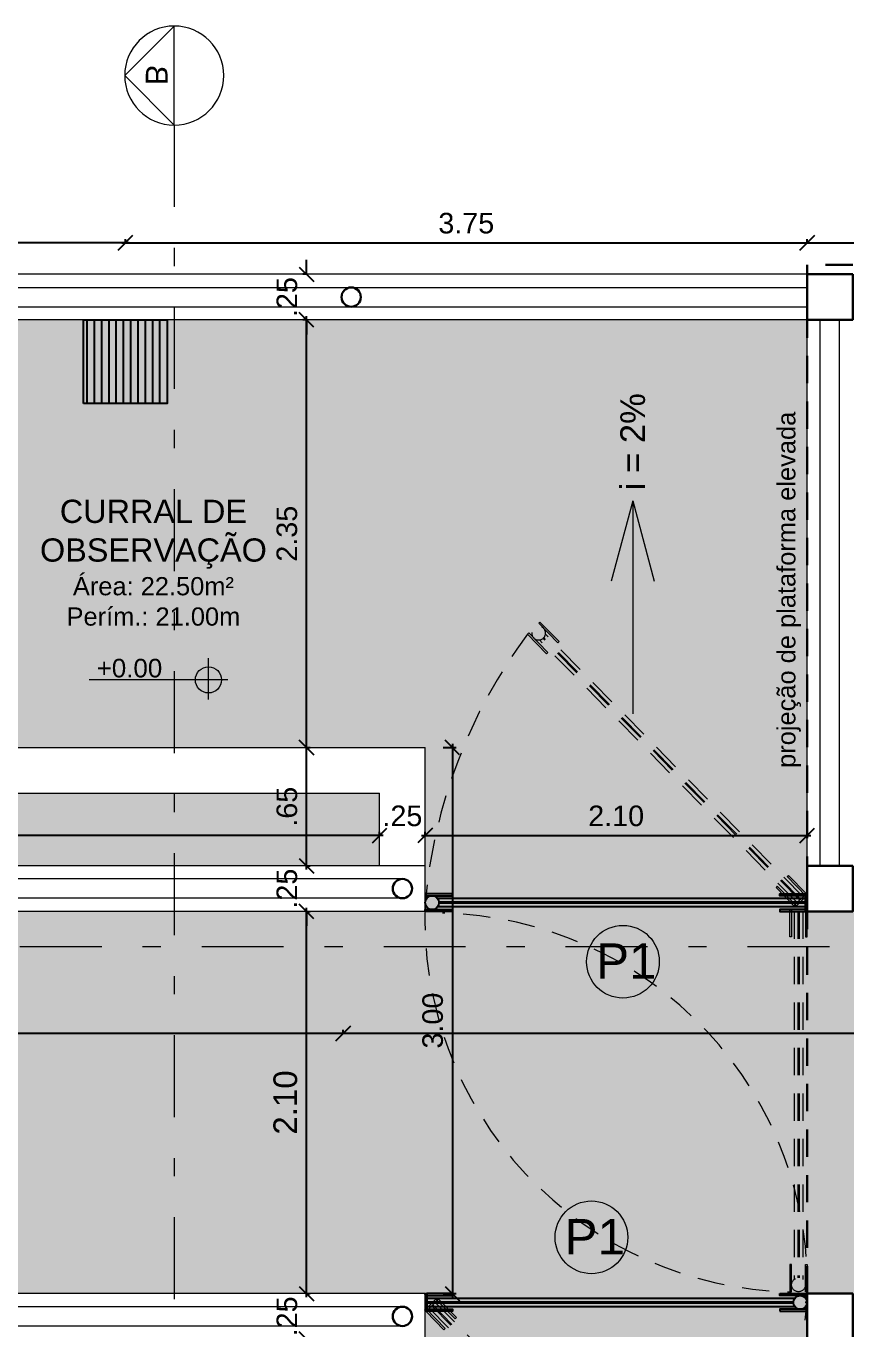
# Model space of a CAD drawing. Header units: millimetres. Extents: x 208240.8 to 208296.7, y 9278566.6 to 9278583.
# Drawn here: x 208257.75 to 208262.26, y 9278575.87 to 9278583.02 of the extents above; entities that cross this region are included whole.
import ezdxf
from ezdxf.enums import TextEntityAlignment as Align

# ---------------------------------------------------------------- set-up
doc = ezdxf.new("R2010")
doc.units = ezdxf.units.MM
doc.header["$LTSCALE"] = 0.3
doc.header["$MEASUREMENT"] = 0
for name, pattern in [('CONTINUO', [0]), ('DASHDOT', [1, 0.5, -0.25, 0, -0.25]), ('Dashed', [0.75, 0.5, -0.25]), ('HIDDEN', [0.375, 0.25, -0.125])]:
    doc.linetypes.add(name, pattern=pattern)
for name, color, linetype, lineweight in [('A -CORTE', 252, 'DASHDOT', 13), ('A-COTAS', 12, 'Continuous', 9), ('A-HACHU', 9, 'Continuous', 0), ('A-PAREDE', 5, 'Continuous', 30), ('A-PROJEÇÃO', 251, 'Dashed', 13), ('A-VISTA01', 1, 'Continuous', 20), ('A-VISTA03', 3, 'Continuous', 9), ('A-VISTA04', 4, 'Continuous', 9)]:
    doc.layers.add(name, color=color, linetype=linetype, lineweight=lineweight)
for name, color, linetype, lineweight, true_color in [('A-CONSTRUIR', 7, 'Continuous', 30, 0xc70000), ('A-CONSTRUIR -', 7, 'Continuous', 9, 0xc70000), ('A-TEXTO1', 7, 'Continuous', 13, 0x000000)]:
    doc.layers.add(name, color=color, linetype=linetype, lineweight=lineweight, true_color=true_color)
for name, color, linetype in [('A-Hachuras', 8, 'Continuous'), ('A-PISO', 251, 'Continuous'), ('A_PROJEÇÃO', 7, 'Dashed'), ('T - ESQUADRIA 03', 3, 'Continuous')]:
    doc.layers.add(name, color=color, linetype=linetype)
doc.layers.add('PH-GRELHA_INT', color=7, linetype='Continuous', true_color=0x1f2df4)
doc.styles.add('A2 Arquitetos', font='arial.ttf')
doc.styles.add('ESC-01-80', font='arial.ttf', dxfattribs={"height": 0.002})
doc.styles.add('R120_1-100', font='arial.ttf', dxfattribs={"height": 0.3})
doc.styles.add('R60_1-75', font='arial.ttf')
doc.dimstyles.new('1-75', dxfattribs={"dimtxt": 0.113, "dimasz": 0.08, "dimexe": 0.02, "dimexo": 0.1, "dimgap": 0.05, "dimtad": 1, "dimzin": 4, "dimdsep": 46, "dimtxsty": 'R60_1-75', "dimblk1": 'OBLIQUE', "dimblk2": 'OBLIQUE', "dimsah": 1, "dimcen": 0.09, "dimdle": 0.02, "dimclrd": 7, "dimclre": 7, "dimclrt": 12, "dimadec": 0, "dimazin": 0, "dimtfac": 1, "dimtix": 1, "dimtofl": 0, "dimtmove": 2, "dimatfit": 0, "dimldrblk": 'OBLIQUE', "dimfxl": 0.1, "dimfxlon": 1, "dimtolj": 1, "dimtzin": 0, "dimarcsym": 0})

# ---------------------------------------------------------------- blocks, each defined once
blk = doc.blocks.new('Porteira_Curral_2')
at = {"layer": 'A-VISTA03', "color": 0, "linetype": 'ByBlock', "lineweight": -2}
for p, q in [((207872.5739, 9278507.6565), (207874.5957, 9278507.6565)), ((207872.5739, 9278507.6365), (207874.588, 9278507.6365)), ((207872.5739, 9278507.6303), (207874.588, 9278507.6303)), ((207872.5739, 9278507.6103), (207874.5957, 9278507.6103))]:
    blk.add_line(p, q, dxfattribs=at)
for points in [[(207872.5639, 9278507.6714), (207872.7139, 9278507.6714), (207872.7139, 9278507.6814), (207872.5739, 9278507.6814)], [(207872.5739, 9278507.6714), (207872.5739, 9278507.6814)], [(207872.5639, 9278507.6714), (207872.5639, 9278507.5954)], [(207872.5739, 9278507.6714), (207872.5739, 9278507.5954)], [(207872.5639, 9278507.5954), (207872.7139, 9278507.5954), (207872.7139, 9278507.5854), (207872.5739, 9278507.5854)], [(207872.5689, 9278507.5854), (207872.5689, 9278507.5854)], [(207872.5739, 9278507.5954), (207872.5739, 9278507.5854)]]:
    blk.add_lwpolyline(points, dxfattribs=at)
for points in [[(207874.5139, 9278507.6814), (207874.6639, 9278507.6814), (207874.6639, 9278507.6714), (207874.5139, 9278507.6714)], [(207874.5139, 9278507.5854), (207874.6639, 9278507.5854), (207874.6639, 9278507.5954), (207874.5139, 9278507.5954)]]:
    blk.add_lwpolyline(points, close=True, dxfattribs=at)
for centre, radius in [((207872.5689, 9278507.6764), 0.005), ((207874.6259, 9278507.6334), 0.038), ((207872.5689, 9278507.5904), 0.005)]:
    blk.add_circle(centre, radius, dxfattribs=at)
blk = doc.blocks.new('grelha')
at = {"layer": 'PH-GRELHA_INT'}
blk.add_lwpolyline([(208411.8469, 9278578.931), (208411.8469, 9278579.391), (208411.3869, 9278579.391), (208411.3869, 9278578.931)], close=True, dxfattribs=at)
for points in [[(208411.4269, 9278578.931), (208411.4269, 9278579.391)], [(208411.4669, 9278578.931), (208411.4669, 9278579.391)], [(208411.5069, 9278578.931), (208411.5069, 9278579.391)], [(208411.5469, 9278578.931), (208411.5469, 9278579.391)], [(208411.5869, 9278578.931), (208411.5869, 9278579.391)], [(208411.6269, 9278578.931), (208411.6269, 9278579.391)], [(208411.6669, 9278578.931), (208411.6669, 9278579.391)], [(208411.7069, 9278578.931), (208411.7069, 9278579.391)], [(208411.7469, 9278578.931), (208411.7469, 9278579.391)], [(208411.7869, 9278578.931), (208411.7869, 9278579.391)], [(208411.8269, 9278578.931), (208411.8269, 9278579.391)]]:
    blk.add_lwpolyline(points, dxfattribs=at)
blk = doc.blocks.new('Curbov')
at = {"layer": 'A-HACHU', "true_color": 0xc7c8ca}
h = blk.add_hatch(dxfattribs=at)
h.set_pattern_fill('AR-B88', color=9, scale=0.02)
h.set_pattern_definition([(0, (-4e-09, -40.3163), (0, 0.16), []), (90, (-4e-09, -40.3163), (-0.08, 0.16), [0.16, -0.16])])
h.paths.add_polyline_path([(208193.0803, 9278575.8091), (208197.8303, 9278575.8091), (208197.8303, 9278576.0591), (208197.3803, 9278576.0591), (208197.3803, 9278578.1591), (208197.8303, 9278578.1591), (208197.8303, 9278578.4091), (208197.8303, 9278579.0591), (208192.4303, 9278579.0591), (208192.4303, 9278581.4091), (208199.9303, 9278581.4091), (208199.9303, 9278578.4091), (208199.9303, 9278578.1591), (208200.1803, 9278578.1591), (208200.6803, 9278578.1591), (208200.9303, 9278578.1591), (208213.5524, 9278578.1591), (208213.5524, 9278577.3591), (208211.2604, 9278576.0591), (208208.6803, 9278576.0591), (208208.4303, 9278576.0591), (208208.4303, 9278568.3091), (208201.5803, 9278568.3091), (208201.5803, 9278575.8091), (208206.3303, 9278575.8091), (208206.3303, 9278576.0591), (208200.9303, 9278576.0591), (208200.6803, 9278576.0591), (208200.1803, 9278576.0591), (208199.9303, 9278576.0591), (208199.9303, 9278575.8091), (208199.9303, 9278572.1841), (208199.9303, 9278571.9341), (208199.9303, 9278568.3091), (208193.0803, 9278568.3091)])
h.paths.add_polyline_path([(208192.4303, 9278578.1591), (208197.3803, 9278578.1591), (208197.3803, 9278576.0591), (208192.4303, 9278576.0591)], flags=17)
at = {"layer": 'A-Hachuras'}
h = blk.add_hatch(color=131, dxfattribs=at)
h.dxf.hatch_style = 1
h.set_gradient(color1=(184, 255, 255), one_color=1, tint=1, name='CYLINDER')
h.paths.add_polyline_path([(208197.5803, 9278578.8091), (208197.5803, 9278578.4091), (208192.4303, 9278578.4091), (208192.4303, 9278578.8091)])
at = {"layer": 'A-TEXTO1'}
h = blk.add_hatch(color=256, dxfattribs=at)
h.dxf.hatch_style = 1
h.paths.add_polyline_path([(208196.6393, 9278579.3591), (208196.6393, 9278579.431), (208196.5674, 9278579.431, 0.414214)])
h.paths.add_polyline_path([(208196.6393, 9278579.431), (208196.7111, 9278579.431, 0.414214), (208196.6393, 9278579.5028)])
for p, q in [((208199.9194, 9278576.0434), (208199.9303, 9278576.0434)), ((208199.9194, 9278576.0117), (208199.9303, 9278576.0117))]:
    blk.add_line(p, q)
at = {"layer": 'A-PAREDE'}
for points in [[(208200.1803, 9278581.6591), (208199.9303, 9278581.6591), (208199.9303, 9278581.4091), (208200.1803, 9278581.4091)], [(208200.1803, 9278578.4091), (208199.9303, 9278578.4091), (208199.9303, 9278578.1591), (208200.1803, 9278578.1591)], [(208200.1803, 9278576.0591), (208199.9303, 9278576.0591), (208199.9303, 9278575.8091), (208200.1803, 9278575.8091)]]:
    blk.add_lwpolyline(points, close=True, dxfattribs=at)
for centre in [(208197.424, 9278581.5341), (208197.7053, 9278578.2841), (208197.7053, 9278575.9341)]:
    blk.add_circle(centre, 0.053, dxfattribs=at)
at = {"layer": 'A-PISO', "linetype": 'Continuous', "lineweight": 13}
for q in [(208198.853, 9278579.9732), (208199.0891, 9278579.9732), (208198.9711, 9278579.245)]:
    blk.add_line((208198.9711, 9278580.4139), q, dxfattribs=at)
at = {"layer": 'A-PROJEÇÃO'}
for centre, radius, start, end in [((208200.7143, 9278577.9515), 2.8951, 143.29883, 174.96507), ((208199.8788, 9278578.1189), 2.0503, 177.57628, 268.75732), ((208197.8819, 9278576.0993), 2.0503, 357.57628, 88.75732), ((208197.0464, 9278576.2667), 2.8951, 323.29883, 354.96507)]:
    blk.add_arc(centre, radius, start, end, dxfattribs=at)
at = {"layer": 'A-TEXTO1'}
for p, q in [((208196.6393, 9278579.3235), (208196.6393, 9278579.5507)), ((208196.7457, 9278579.431), (208195.9828, 9278579.431))]:
    blk.add_line(p, q, dxfattribs=at)
blk.add_circle((208196.6393, 9278579.431), 0.0719, dxfattribs=at)
at = {"layer": 'A-VISTA01'}
for p, q in [((208199.9303, 9278581.6591), (208192.1803, 9278581.6591)), ((208199.9303, 9278581.4091), (208192.4303, 9278581.4091)), ((208199.9303, 9278578.4091), (208199.9303, 9278581.4091)), ((208197.8303, 9278578.4091), (208192.4303, 9278578.4091)), ((208197.8303, 9278578.1591), (208197.8303, 9278578.4091)), ((208197.8303, 9278578.1591), (208192.1803, 9278578.1591)), ((208197.8303, 9278576.0591), (208192.4303, 9278576.0591)), ((208197.8303, 9278575.8091), (208197.8303, 9278576.0591))]:
    blk.add_line(p, q, dxfattribs=at)
at = {"layer": 'A-VISTA03', "linetype": 'Continuous'}
for p, q in [((208192.4303, 9278579.0591), (208197.8303, 9278579.0591)), ((208197.8303, 9278578.4091), (208197.8303, 9278579.0591)), ((208192.4303, 9278578.8091), (208197.5803, 9278578.8091)), ((208197.5803, 9278578.4091), (208197.5803, 9278578.8091))]:
    blk.add_line(p, q, dxfattribs=at)
at = {"layer": 'A-VISTA04'}
for p, q in [((208192.3053, 9278581.5871), (208199.9303, 9278581.5871)), ((208192.3053, 9278581.4811), (208199.9303, 9278581.4811)), ((208200.0023, 9278578.4091), (208200.0023, 9278581.4091)), ((208200.1083, 9278578.4091), (208200.1083, 9278581.4091)), ((208197.7053, 9278578.3371), (208192.3053, 9278578.3371)), ((208197.7053, 9278578.2311), (208192.3053, 9278578.2311)), ((208197.7053, 9278575.9871), (208192.3053, 9278575.9871)), ((208197.7053, 9278575.8811), (208192.3053, 9278575.8811))]:
    blk.add_line(p, q, dxfattribs=at)
at = {"layer": 'A_PROJEÇÃO', "color": 1, "lineweight": 30}
blk.add_lwpolyline([(208199.9303, 9278568.1108), (208200.9303, 9278568.1108), (208200.9303, 9278581.7108), (208199.9303, 9278581.7108)], close=True, dxfattribs=at)
at = {"layer": 'A-COTAS', "color": 1, "lineweight": 30, "xscale": -1}
blk.add_blockref('grelha', (416607.7996, 2.0181), dxfattribs=at)
at = {"layer": 'A-PROJEÇÃO', "xscale": -1}
for p, rotation in [((-6269019.145, 2631808.4465), 314.4567506863831), ((6685416.9057, 15925345.7716), 134.4567506863832)]:
    blk.add_blockref('Porteira_Curral_2', p, dxfattribs=dict(at, rotation=rotation))
at = {"layer": 'A-PROJEÇÃO', "rotation": 270}
blk.add_blockref('Porteira_Curral_2', (-9070307.7511, 9486450.733), dxfattribs=at)
at = {"layer": 'T - ESQUADRIA 03', "rotation": 180}
blk.add_blockref('Porteira_Curral_2', (416072.4942, 18557085.8405), dxfattribs=at)
at = {"layer": 'T - ESQUADRIA 03'}
blk.add_blockref('Porteira_Curral_2', (325.2664, 68.3776), dxfattribs=at)
at = {"layer": 'A-TEXTO1', "lineweight": 13, "ltscale": 0.0005, "style": 'A2 Arquitetos'}
blk.add_text('i = 2%%%', height=0.136, rotation=90, dxfattribs=at).set_placement((208199.039, 9278580.4728))
at = {"layer": 'A-TEXTO1', "ltscale": 0.0005, "style": 'A2 Arquitetos'}
blk.add_text('+0.00', height=0.102, dxfattribs=at).set_placement((208196.0249, 9278579.4446))
at = {"layer": 'A-TEXTO1', "ltscale": 0.0005, "insert": (208199.8962, 9278578.9473), "char_height": 0.1, "attachment_point": 7, "rotation": 90, "style": 'A2 Arquitetos'}
blk.add_mtext_dynamic_manual_height_columns('\\pxql;projeção de plataforma elevada', width=2.094199, gutter_width=30.3147, heights=[0], dxfattribs=at)
at = {"layer": 'A-TEXTO1', "ltscale": 0.0005, "insert": (208197.3455, 9278580.4208), "char_height": 0.1275, "attachment_point": 3, "style": 'A2 Arquitetos'}
blk.add_mtext_dynamic_manual_height_columns('\\pxqc;CURRAL DE OBSERVAÇÃO\\P{\\H0.78431x;Área: 22.50m²\\PPerím.: 21.00m}', width=2.017424, gutter_width=30.3147, heights=[0], dxfattribs=at)
blk = doc.blocks.new('_Oblique')
at = {"color": 0, "linetype": 'ByBlock', "lineweight": -2}
blk.add_line((-0.5, -0.5), (0.5, 0.5), dxfattribs=at)
blk = doc.blocks.new('*D155')
at = {"layer": 'A-COTAS', "color": 7, "lineweight": -2, "transparency": 16777216}
for p, q in [((208258.3003, 9278581.8311), (208258.3003, 9278581.8518)), ((208262.048, 9278581.8311), (208262.048, 9278581.8518)), ((208258.2803, 9278581.8318), (208262.068, 9278581.8318))]:
    blk.add_line(p, q, dxfattribs=at)
at = {"layer": 'DEFPOINTS', "color": 0, "transparency": 16777216}
for p in [(208262.048, 9278581.8318), (208262.048, 9278581.6591), (208258.3003, 9278581.4091)]:
    blk.add_point(p, dxfattribs=at)
at = {"layer": 'A-COTAS', "color": 7, "lineweight": -2, "transparency": 16777216, "xscale": 0.08, "yscale": 0.08, "zscale": 0.08, "rotation": 180}
blk.add_blockref('_Oblique', (208258.3003, 9278581.8318), dxfattribs=at)
at = {"layer": 'A-COTAS', "color": 7, "lineweight": -2, "transparency": 16777216, "xscale": 0.08, "yscale": 0.08, "zscale": 0.08}
blk.add_blockref('_Oblique', (208262.048, 9278581.8318), dxfattribs=at)
at = {"layer": 'A-COTAS', "color": 12, "transparency": 16777216, "insert": (208260.1742, 9278581.9395), "char_height": 0.113, "attachment_point": 5, "style": 'R60_1-75'}
blk.add_mtext('\\A1;3.75', dxfattribs=at)
blk = doc.blocks.new('*D156')
at = {"layer": 'A-COTAS', "color": 7, "lineweight": -2, "transparency": 16777216}
for p, q in [((208259.698, 9278578.5756), (208259.618, 9278578.5756)), ((208259.698, 9278578.5749), (208259.698, 9278578.5956)), ((208259.948, 9278578.5749), (208259.948, 9278578.5956)), ((208259.948, 9278578.5756), (208260.028, 9278578.5756))]:
    blk.add_line(p, q, dxfattribs=at)
at = {"layer": 'DEFPOINTS', "color": 0, "transparency": 16777216}
for p in [(208259.948, 9278578.5756), (208259.698, 9278578.4091), (208259.948, 9278578.4091)]:
    blk.add_point(p, dxfattribs=at)
at = {"layer": 'A-COTAS', "color": 7, "lineweight": -2, "transparency": 16777216, "xscale": 0.08, "yscale": 0.08, "zscale": 0.08}
blk.add_blockref('_Oblique', (208259.698, 9278578.5756), dxfattribs=at)
at = {"layer": 'A-COTAS', "color": 7, "lineweight": -2, "transparency": 16777216, "xscale": 0.08, "yscale": 0.08, "zscale": 0.08, "rotation": 180}
blk.add_blockref('_Oblique', (208259.948, 9278578.5756), dxfattribs=at)
at = {"layer": 'A-COTAS', "color": 12, "transparency": 16777216, "insert": (208259.823, 9278578.6833), "char_height": 0.113, "attachment_point": 5, "style": 'R60_1-75'}
blk.add_mtext('\\A1;.25', dxfattribs=at)
blk = doc.blocks.new('*D178')
at = {"layer": 'A-COTAS', "color": 7, "lineweight": -2, "transparency": 16777216}
for p, q in [((208270.568, 9278577.4886), (208259.478, 9278577.4886)), ((208259.498, 9278577.4879), (208259.498, 9278577.5086)), ((208270.548, 9278577.4879), (208270.548, 9278577.5086))]:
    blk.add_line(p, q, dxfattribs=at)
at = {"layer": 'DEFPOINTS', "color": 0, "transparency": 16777216}
for p in [(208259.498, 9278577.4886), (208259.498, 9278577.2358), (208270.548, 9278576.0591)]:
    blk.add_point(p, dxfattribs=at)
at = {"layer": 'A-COTAS', "color": 7, "lineweight": -2, "transparency": 16777216, "xscale": 0.08, "yscale": 0.08, "zscale": 0.08, "rotation": 180}
blk.add_blockref('_Oblique', (208259.498, 9278577.4886), dxfattribs=at)
at = {"layer": 'A-COTAS', "color": 7, "lineweight": -2, "transparency": 16777216, "xscale": 0.08, "yscale": 0.08, "zscale": 0.08}
blk.add_blockref('_Oblique', (208270.548, 9278577.4886), dxfattribs=at)
at = {"layer": 'A-COTAS', "color": 12, "transparency": 16777216, "insert": (208265.023, 9278577.5963), "char_height": 0.113, "attachment_point": 5, "style": 'R60_1-75'}
blk.add_mtext('\\A1;11.05', dxfattribs=at)
blk = doc.blocks.new('*D184')
at = {"layer": 'A-COTAS', "color": 7, "lineweight": -2, "transparency": 16777216}
for p, q in [((208259.518, 9278577.4886), (208254.528, 9278577.4886)), ((208254.548, 9278577.4893), (208254.548, 9278577.4686)), ((208259.498, 9278577.4886), (208259.498, 9278577.5086))]:
    blk.add_line(p, q, dxfattribs=at)
at = {"layer": 'DEFPOINTS', "color": 0, "transparency": 16777216}
for p in [(208254.548, 9278578.1591), (208254.548, 9278577.4886), (208259.498, 9278577.4879)]:
    blk.add_point(p, dxfattribs=at)
at = {"layer": 'A-COTAS', "color": 7, "lineweight": -2, "transparency": 16777216, "xscale": 0.08, "yscale": 0.08, "zscale": 0.08, "rotation": 180}
blk.add_blockref('_Oblique', (208254.548, 9278577.4886), dxfattribs=at)
at = {"layer": 'A-COTAS', "color": 7, "lineweight": -2, "transparency": 16777216, "xscale": 0.08, "yscale": 0.08, "zscale": 0.08}
blk.add_blockref('_Oblique', (208259.498, 9278577.4886), dxfattribs=at)
at = {"layer": 'A-COTAS', "color": 12, "transparency": 16777216, "insert": (208257.023, 9278577.5963), "char_height": 0.113, "attachment_point": 5, "style": 'R60_1-75'}
blk.add_mtext('\\A1;4.95', dxfattribs=at)
blk = doc.blocks.new('*D200')
at = {"layer": 'A-COTAS', "color": 7, "lineweight": -2, "transparency": 16777216}
for p, q in [((208259.718, 9278578.5756), (208254.528, 9278578.5756)), ((208254.548, 9278578.5749), (208254.548, 9278578.5956)), ((208259.698, 9278578.5749), (208259.698, 9278578.5956))]:
    blk.add_line(p, q, dxfattribs=at)
at = {"layer": 'DEFPOINTS', "color": 0, "transparency": 16777216}
for p in [(208254.548, 9278578.5756), (208254.548, 9278578.4091), (208259.698, 9278578.4091)]:
    blk.add_point(p, dxfattribs=at)
at = {"layer": 'A-COTAS', "color": 7, "lineweight": -2, "transparency": 16777216, "xscale": 0.08, "yscale": 0.08, "zscale": 0.08, "rotation": 180}
blk.add_blockref('_Oblique', (208254.548, 9278578.5756), dxfattribs=at)
at = {"layer": 'A-COTAS', "color": 7, "lineweight": -2, "transparency": 16777216, "xscale": 0.08, "yscale": 0.08, "zscale": 0.08}
blk.add_blockref('_Oblique', (208259.698, 9278578.5756), dxfattribs=at)
at = {"layer": 'A-COTAS', "color": 12, "transparency": 16777216, "insert": (208257.123, 9278578.6833), "char_height": 0.113, "attachment_point": 5, "style": 'R60_1-75'}
blk.add_mtext('\\A1;5.15', dxfattribs=at)
blk = doc.blocks.new('*D201')
at = {"layer": 'A-COTAS', "color": 7, "lineweight": -2, "transparency": 16777216}
for p, q in [((208259.928, 9278578.5756), (208262.068, 9278578.5756)), ((208259.948, 9278578.5749), (208259.948, 9278578.5956)), ((208262.048, 9278578.5749), (208262.048, 9278578.5956))]:
    blk.add_line(p, q, dxfattribs=at)
at = {"layer": 'DEFPOINTS', "color": 0, "transparency": 16777216}
for p in [(208262.048, 9278578.5756), (208259.948, 9278578.4091), (208262.048, 9278578.4091)]:
    blk.add_point(p, dxfattribs=at)
at = {"layer": 'A-COTAS', "color": 7, "lineweight": -2, "transparency": 16777216, "xscale": 0.08, "yscale": 0.08, "zscale": 0.08, "rotation": 180}
blk.add_blockref('_Oblique', (208259.948, 9278578.5756), dxfattribs=at)
at = {"layer": 'A-COTAS', "color": 7, "lineweight": -2, "transparency": 16777216, "xscale": 0.08, "yscale": 0.08, "zscale": 0.08}
blk.add_blockref('_Oblique', (208262.048, 9278578.5756), dxfattribs=at)
at = {"layer": 'A-COTAS', "color": 12, "transparency": 16777216, "insert": (208260.998, 9278578.6833), "char_height": 0.113, "attachment_point": 5, "style": 'R60_1-75'}
blk.add_mtext('\\A1;2.10', dxfattribs=at)
blk = doc.blocks.new('*D222')
at = {"layer": 'A-COTAS', "color": 7, "linetype": 'HIDDEN', "lineweight": -2, "transparency": 16777216}
for p, q in [((208260.048, 9278579.0591), (208260.1177, 9278579.0591)), ((208260.048, 9278576.0591), (208260.1177, 9278576.0591))]:
    blk.add_line(p, q, dxfattribs=at)
at = {"layer": 'A-COTAS', "color": 7, "lineweight": -2, "transparency": 16777216}
blk.add_line((208260.0977, 9278579.0791), (208260.0977, 9278576.0391), dxfattribs=at)
at = {"layer": 'DEFPOINTS', "color": 0, "transparency": 16777216}
for p in [(208259.948, 9278579.0591), (208259.948, 9278576.0591), (208260.0977, 9278576.0591)]:
    blk.add_point(p, dxfattribs=at)
at = {"layer": 'A-COTAS', "color": 7, "lineweight": -2, "transparency": 16777216, "xscale": 0.08, "yscale": 0.08, "zscale": 0.08}
for p, rotation in [((208260.0977, 9278579.0591), 90), ((208260.0977, 9278576.0591), 270)]:
    blk.add_blockref('_Oblique', p, dxfattribs=dict(at, rotation=rotation))
at = {"layer": 'A-COTAS', "color": 12, "transparency": 16777216, "insert": (208259.9899, 9278577.5591), "char_height": 0.113, "attachment_point": 5, "rotation": 90, "style": 'R60_1-75'}
blk.add_mtext('\\A1;3.00', dxfattribs=at)
blk = doc.blocks.new('c10')
at = {"layer": 'A -CORTE', "linetype": 'CONTINUO'}
blk.add_line((208285.5122, 9278582.4791), (208285.5122, 9278583.0231), dxfattribs=at)
at = {"layer": 'A -CORTE', "ltscale": 3}
for p, q in [((208285.5122, 9278582.4791), (208285.5122, 9278573.3687)), ((208247.9106, 9278577.9647), (208294.9229, 9278577.9647))]:
    blk.add_line(p, q, dxfattribs=at)
at = {"layer": 'A -CORTE', "linetype": 'CONTINUO'}
blk.add_lwpolyline([(208285.5122, 9278582.4791), (208285.7842, 9278582.7511), (208285.5122, 9278583.0231)], dxfattribs=at)
blk.add_circle((208285.5122, 9278582.7511), 0.272, dxfattribs=at)
at = {"layer": 'A -CORTE', "linetype": 'CONTINUO', "style": 'R120_1-100'}
blk.add_text('B', height=0.12, rotation=90, dxfattribs=at).set_placement((208285.6682, 9278582.7536), align=Align.CENTER)
blk = doc.blocks.new('*D224')
at = {"layer": 'A-COTAS', "color": 7, "lineweight": -2, "transparency": 16777216}
for p, q in [((208262.048, 9278581.8311), (208262.048, 9278581.8518)), ((208263.048, 9278581.8311), (208263.048, 9278581.8518)), ((208262.028, 9278581.8318), (208263.068, 9278581.8318))]:
    blk.add_line(p, q, dxfattribs=at)
at = {"layer": 'DEFPOINTS', "color": 0, "transparency": 16777216}
for p in [(208263.048, 9278581.8318), (208262.048, 9278581.6591), (208263.048, 9278581.6591)]:
    blk.add_point(p, dxfattribs=at)
at = {"layer": 'A-COTAS', "color": 7, "lineweight": -2, "transparency": 16777216, "xscale": 0.08, "yscale": 0.08, "zscale": 0.08, "rotation": 180}
blk.add_blockref('_Oblique', (208262.048, 9278581.8318), dxfattribs=at)
at = {"layer": 'A-COTAS', "color": 7, "lineweight": -2, "transparency": 16777216, "xscale": 0.08, "yscale": 0.08, "zscale": 0.08}
blk.add_blockref('_Oblique', (208263.048, 9278581.8318), dxfattribs=at)
at = {"layer": 'A-COTAS', "color": 12, "transparency": 16777216, "insert": (208262.548, 9278581.9395), "char_height": 0.113, "attachment_point": 5, "style": 'R60_1-75'}
blk.add_mtext('\\A1;1.00', dxfattribs=at)
blk = doc.blocks.new('*D207')
at = {"layer": 'A-COTAS', "color": 7, "lineweight": -2, "transparency": 16777216}
for p, q in [((208254.548, 9278581.8311), (208254.548, 9278581.8518)), ((208258.3003, 9278581.8311), (208258.3003, 9278581.8518)), ((208258.3203, 9278581.8318), (208254.528, 9278581.8318))]:
    blk.add_line(p, q, dxfattribs=at)
at = {"layer": 'DEFPOINTS', "color": 0, "transparency": 16777216}
for p in [(208254.548, 9278581.8318), (208254.548, 9278581.4091), (208258.3003, 9278581.4091)]:
    blk.add_point(p, dxfattribs=at)
at = {"layer": 'A-COTAS', "color": 7, "lineweight": -2, "transparency": 16777216, "xscale": 0.08, "yscale": 0.08, "zscale": 0.08, "rotation": 180}
blk.add_blockref('_Oblique', (208254.548, 9278581.8318), dxfattribs=at)
at = {"layer": 'A-COTAS', "color": 7, "lineweight": -2, "transparency": 16777216, "xscale": 0.08, "yscale": 0.08, "zscale": 0.08}
blk.add_blockref('_Oblique', (208258.3003, 9278581.8318), dxfattribs=at)
at = {"layer": 'A-COTAS', "color": 12, "transparency": 16777216, "insert": (208256.4242, 9278581.9395), "char_height": 0.113, "attachment_point": 5, "style": 'R60_1-75'}
blk.add_mtext('\\A1;3.75', dxfattribs=at)
blk = doc.blocks.new('*D212')
at = {"layer": 'A-COTAS', "color": 7, "lineweight": -2, "transparency": 16777216}
blk.add_line((208259.2963, 9278576.0391), (208259.2963, 9278578.1791), dxfattribs=at)
at = {"layer": 'A-COTAS', "color": 7, "linetype": 'HIDDEN', "lineweight": -2, "transparency": 16777216}
for p, q in [((208259.2963, 9278578.1591), (208259.3163, 9278578.1591)), ((208259.2963, 9278576.0591), (208259.3163, 9278576.0591))]:
    blk.add_line(p, q, dxfattribs=at)
at = {"layer": 'DEFPOINTS', "color": 0, "transparency": 16777216}
for p in [(208259.2513, 9278578.1591), (208259.2963, 9278578.1591), (208259.2513, 9278576.0591)]:
    blk.add_point(p, dxfattribs=at)
at = {"layer": 'A-COTAS', "color": 7, "lineweight": -2, "transparency": 16777216, "xscale": 0.08, "yscale": 0.08, "zscale": 0.08}
for p, rotation in [((208259.2963, 9278578.1591), 90), ((208259.2963, 9278576.0591), 270)]:
    blk.add_blockref('_Oblique', p, dxfattribs=dict(at, rotation=rotation))
at = {"layer": 'A-COTAS', "color": 12, "transparency": 16777216, "insert": (208259.18, 9278577.1091), "char_height": 0.13, "attachment_point": 5, "rotation": 90, "style": 'R60_1-75'}
blk.add_mtext('\\A1;2.10', dxfattribs=at)
blk = doc.blocks.new('*D213')
at = {"layer": 'A-COTAS', "color": 7, "lineweight": -2, "transparency": 16777216}
for p, q in [((208259.2963, 9278578.4091), (208259.2963, 9278578.4891)), ((208259.2963, 9278578.1591), (208259.2963, 9278578.0791))]:
    blk.add_line(p, q, dxfattribs=at)
at = {"layer": 'A-COTAS', "color": 7, "linetype": 'HIDDEN', "lineweight": -2, "transparency": 16777216}
for p, q in [((208259.2963, 9278578.4091), (208259.3163, 9278578.4091)), ((208259.2963, 9278578.1591), (208259.3163, 9278578.1591))]:
    blk.add_line(p, q, dxfattribs=at)
at = {"layer": 'DEFPOINTS', "color": 0, "transparency": 16777216}
for p in [(208259.2963, 9278578.4091), (208259.2963, 9278578.4091), (208259.2513, 9278578.1591)]:
    blk.add_point(p, dxfattribs=at)
at = {"layer": 'A-COTAS', "color": 7, "lineweight": -2, "transparency": 16777216, "xscale": 0.08, "yscale": 0.08, "zscale": 0.08}
for p, rotation in [((208259.2963, 9278578.4091), 270), ((208259.2963, 9278578.1591), 90)]:
    blk.add_blockref('_Oblique', p, dxfattribs=dict(at, rotation=rotation))
at = {"layer": 'A-COTAS', "color": 12, "transparency": 16777216, "insert": (208259.1886, 9278578.2841), "char_height": 0.113, "attachment_point": 5, "rotation": 90, "style": 'R60_1-75'}
blk.add_mtext('\\A1;.25', dxfattribs=at)
blk = doc.blocks.new('*D214')
at = {"layer": 'A-COTAS', "color": 7, "lineweight": -2, "transparency": 16777216}
blk.add_line((208259.2963, 9278578.3891), (208259.2963, 9278579.0791), dxfattribs=at)
at = {"layer": 'A-COTAS', "color": 7, "linetype": 'HIDDEN', "lineweight": -2, "transparency": 16777216}
for p, q in [((208259.2963, 9278579.0591), (208259.3163, 9278579.0591)), ((208259.2963, 9278578.4091), (208259.3163, 9278578.4091))]:
    blk.add_line(p, q, dxfattribs=at)
at = {"layer": 'DEFPOINTS', "color": 0, "transparency": 16777216}
for p in [(208259.2963, 9278579.0591), (208259.2963, 9278579.0591), (208259.2963, 9278578.4091)]:
    blk.add_point(p, dxfattribs=at)
at = {"layer": 'A-COTAS', "color": 7, "lineweight": -2, "transparency": 16777216, "xscale": 0.08, "yscale": 0.08, "zscale": 0.08}
for p, rotation in [((208259.2963, 9278579.0591), 90), ((208259.2963, 9278578.4091), 270)]:
    blk.add_blockref('_Oblique', p, dxfattribs=dict(at, rotation=rotation))
at = {"layer": 'A-COTAS', "color": 12, "transparency": 16777216, "insert": (208259.1886, 9278578.7341), "char_height": 0.113, "attachment_point": 5, "rotation": 90, "style": 'R60_1-75'}
blk.add_mtext('\\A1;.65', dxfattribs=at)
blk = doc.blocks.new('*D215')
at = {"layer": 'A-COTAS', "color": 7, "linetype": 'HIDDEN', "lineweight": -2, "transparency": 16777216}
for p, q in [((208259.2963, 9278581.4091), (208259.2763, 9278581.4091)), ((208259.2963, 9278579.0591), (208259.3163, 9278579.0591))]:
    blk.add_line(p, q, dxfattribs=at)
at = {"layer": 'A-COTAS', "color": 7, "lineweight": -2, "transparency": 16777216}
blk.add_line((208259.2963, 9278579.0391), (208259.2963, 9278581.4291), dxfattribs=at)
at = {"layer": 'DEFPOINTS', "color": 0, "transparency": 16777216}
for p in [(208259.2963, 9278581.4091), (208259.2963, 9278581.4091), (208259.2963, 9278579.0591)]:
    blk.add_point(p, dxfattribs=at)
at = {"layer": 'A-COTAS', "color": 7, "lineweight": -2, "transparency": 16777216, "xscale": 0.08, "yscale": 0.08, "zscale": 0.08}
for p, rotation in [((208259.2963, 9278581.4091), 90), ((208259.2963, 9278579.0591), 270)]:
    blk.add_blockref('_Oblique', p, dxfattribs=dict(at, rotation=rotation))
at = {"layer": 'A-COTAS', "color": 12, "transparency": 16777216, "insert": (208259.1886, 9278580.2341), "char_height": 0.113, "attachment_point": 5, "rotation": 90, "style": 'R60_1-75'}
blk.add_mtext('\\A1;2.35', dxfattribs=at)
blk = doc.blocks.new('*D216')
at = {"layer": 'A-COTAS', "color": 7, "lineweight": -2, "transparency": 16777216}
for p, q in [((208259.2963, 9278581.6591), (208259.2963, 9278581.7391)), ((208259.2963, 9278581.4091), (208259.2963, 9278581.3291))]:
    blk.add_line(p, q, dxfattribs=at)
at = {"layer": 'A-COTAS', "color": 7, "linetype": 'HIDDEN', "lineweight": -2, "transparency": 16777216}
for p, q in [((208259.2963, 9278581.6591), (208259.2763, 9278581.6591)), ((208259.2963, 9278581.4091), (208259.2763, 9278581.4091))]:
    blk.add_line(p, q, dxfattribs=at)
at = {"layer": 'DEFPOINTS', "color": 0, "transparency": 16777216}
for p in [(208259.2963, 9278581.6591), (208259.3163, 9278581.6591), (208259.2963, 9278581.4091)]:
    blk.add_point(p, dxfattribs=at)
at = {"layer": 'A-COTAS', "color": 7, "lineweight": -2, "transparency": 16777216, "xscale": 0.08, "yscale": 0.08, "zscale": 0.08}
for p, rotation in [((208259.2963, 9278581.6591), 270), ((208259.2963, 9278581.4091), 90)]:
    blk.add_blockref('_Oblique', p, dxfattribs=dict(at, rotation=rotation))
at = {"layer": 'A-COTAS', "color": 12, "transparency": 16777216, "insert": (208259.1886, 9278581.5341), "char_height": 0.113, "attachment_point": 5, "rotation": 90, "style": 'R60_1-75'}
blk.add_mtext('\\A1;.25', dxfattribs=at)
blk = doc.blocks.new('*D217')
at = {"layer": 'A-COTAS', "color": 7, "lineweight": -2, "transparency": 16777216}
for p, q in [((208259.2963, 9278576.0591), (208259.2963, 9278576.1391)), ((208259.2963, 9278576.0591), (208259.3163, 9278576.0591)), ((208259.2963, 9278575.8091), (208259.3163, 9278575.8091)), ((208259.2963, 9278575.8091), (208259.2963, 9278575.7291))]:
    blk.add_line(p, q, dxfattribs=at)
at = {"layer": 'DEFPOINTS', "color": 0, "transparency": 16777216}
for p in [(208259.2513, 9278576.0591), (208259.2963, 9278575.8091), (208259.2963, 9278575.8091)]:
    blk.add_point(p, dxfattribs=at)
at = {"layer": 'A-COTAS', "color": 7, "lineweight": -2, "transparency": 16777216, "xscale": 0.08, "yscale": 0.08, "zscale": 0.08}
for p, rotation in [((208259.2963, 9278576.0591), 270), ((208259.2963, 9278575.8091), 90)]:
    blk.add_blockref('_Oblique', p, dxfattribs=dict(at, rotation=rotation))
at = {"layer": 'A-COTAS', "color": 12, "transparency": 16777216, "insert": (208259.1886, 9278575.9341), "char_height": 0.113, "attachment_point": 5, "rotation": 90, "style": 'R60_1-75'}
blk.add_mtext('\\A1;.25', dxfattribs=at)
blk = doc.blocks.new('ARQ BOVINO TGOV')
at = {"layer": 'A-CONSTRUIR -'}
for centre in [(-2.7426, 2.493), (-2.9161, 0.9788)]:
    blk.add_circle(centre, 0.1997, dxfattribs=at)
at = {"xscale": -1}
blk.add_blockref('c10', (208280.3029, -9278575.3896), dxfattribs=at)
at = {"color": 6}
blk.add_blockref('Curbov', (-208201.6603, -9278575.3896), dxfattribs=at)
at = {"layer": 'A-CONSTRUIR', "style": 'ESC-01-80'}
for p in [(-2.7241, 2.4963), (-2.8976, 0.9821)]:
    blk.add_text('P1', height=0.1944, dxfattribs=at).set_placement(p, align=Align.MIDDLE_CENTER)
at = {"layer": 'A-COTAS', "color": 6}
for base, p1, p2, angle, override, picture, middle in [((-9.23, 6.4422), (-5.4776, 6.0195), (-9.23, 6.0195), 180, {"dimfxl": 0.0007, "dimarcsym": 1}, '*D207', (-7.3538, 6.5499)), ((-4.4817, 6.2695), (-4.4817, 6.0195), (-4.4617, 6.2695), 270, {"dimfxl": 0.15, "dimarcsym": 1}, '*D216', (-4.5893, 6.1445)), ((-4.4817, 6.0195), (-4.4817, 3.6695), (-4.4817, 6.0195), 270, {"dimfxl": 0.15, "dimarcsym": 1}, '*D215', (-4.5894, 4.8445)), ((-4.4817, 3.6695), (-4.4817, 3.0195), (-4.4817, 3.6695), 270, {"dimfxl": 0.15, "dimarcsym": 1}, '*D214', (-4.5893, 3.3445)), ((-3.6803, 0.6695), (-3.83, 3.6695), (-3.83, 0.6695), 90, {"dimfxl": 0.15, "dimfxlon": 1, "dimarcsym": 1}, '*D222', (-3.788, 2.1695)), ((-4.4817, 3.0195), (-4.5267, 2.7695), (-4.4817, 3.0195), 270, {"dimfxl": 0.15, "dimarcsym": 1}, '*D213', (-4.5893, 2.8945)), ((-4.4817, 0.4195), (-4.5267, 0.6695), (-4.4817, 0.4195), 270, {"dimfxl": 0.0007, "dimarcsym": 1}, '*D217', (-4.5893, 0.5445))]:
    dim = blk.add_linear_dim(base=base, p1=p1, p2=p2, angle=angle, dimstyle='1-75', override=override, dxfattribs=at)
    dim.commit()
    dim.dimension.update_dxf_attribs({"geometry": picture, "text_midpoint": middle, "insert": (-208263.778, -9278575.3896)})
at = {"layer": 'A-COTAS'}
for base, p1, p2, override, picture, middle in [((-1.73, 6.4422), (-5.4776, 6.0195), (-1.73, 6.2695), {"dimfxl": 0.0007, "dimfxlon": 1, "dimarcsym": 1}, '*D155', (-3.6038, 6.5499)), ((-0.73, 6.4422), (-1.73, 6.2695), (-0.73, 6.2695), {"dimfxl": 0.0007, "dimarcsym": 1}, '*D224', (-1.23, 6.5499)), ((-9.23, 3.1859), (-4.08, 3.0195), (-9.23, 3.0195), {"dimfxl": 0.0007, "dimfxlon": 1, "dimarcsym": 1}, '*D200', (-6.655, 3.2936)), ((-3.83, 3.1859), (-4.08, 3.0195), (-3.83, 3.0195), {"dimfxl": 0.0007, "dimfxlon": 1, "dimarcsym": 1}, '*D156', (-3.955, 3.2936)), ((-1.73, 3.1859), (-3.83, 3.0195), (-1.73, 3.0195), {"dimfxl": 0.0007, "dimfxlon": 1, "dimarcsym": 1}, '*D201', (-2.78, 3.2936)), ((-9.23, 2.099), (-4.28, 2.0983), (-9.23, 2.7695), {"dimfxl": 0.0007, "dimfxlon": 1, "dimarcsym": 1}, '*D184', (-6.755, 2.2067)), ((-4.28, 2.099), (6.77, 0.6695), (-4.28, 1.8462), {"dimfxl": 0.0007, "dimfxlon": 1, "dimarcsym": 1}, '*D178', (1.245, 2.2067))]:
    dim = blk.add_linear_dim(base=base, p1=p1, p2=p2, angle=180, dimstyle='1-75', override=override, dxfattribs=at)
    dim.commit()
    dim.dimension.update_dxf_attribs({"geometry": picture, "text_midpoint": middle, "insert": (-208263.778, -9278575.3896)})
at = {"layer": 'A-COTAS', "color": 6}
dim = blk.add_aligned_dim(p1=(-4.5267, 0.6695), p2=(-4.5267, 2.7695), distance=-0.0451, dimstyle='1-75', override={"dimtxt": 0.13, "dimfxl": 0.15, "dimarcsym": 1}, dxfattribs=at)
dim.commit()
dim.dimension.update_dxf_attribs({"geometry": '*D212', "text_midpoint": (-4.598, 1.7195), "insert": (-208263.778, -9278575.3896)})

msp = doc.modelspace()

# ---------------------------------------------------------------- block references
msp.add_blockref('ARQ BOVINO TGOV', (208263.778, 9278575.3896))

doc.saveas('drawing.dxf')
